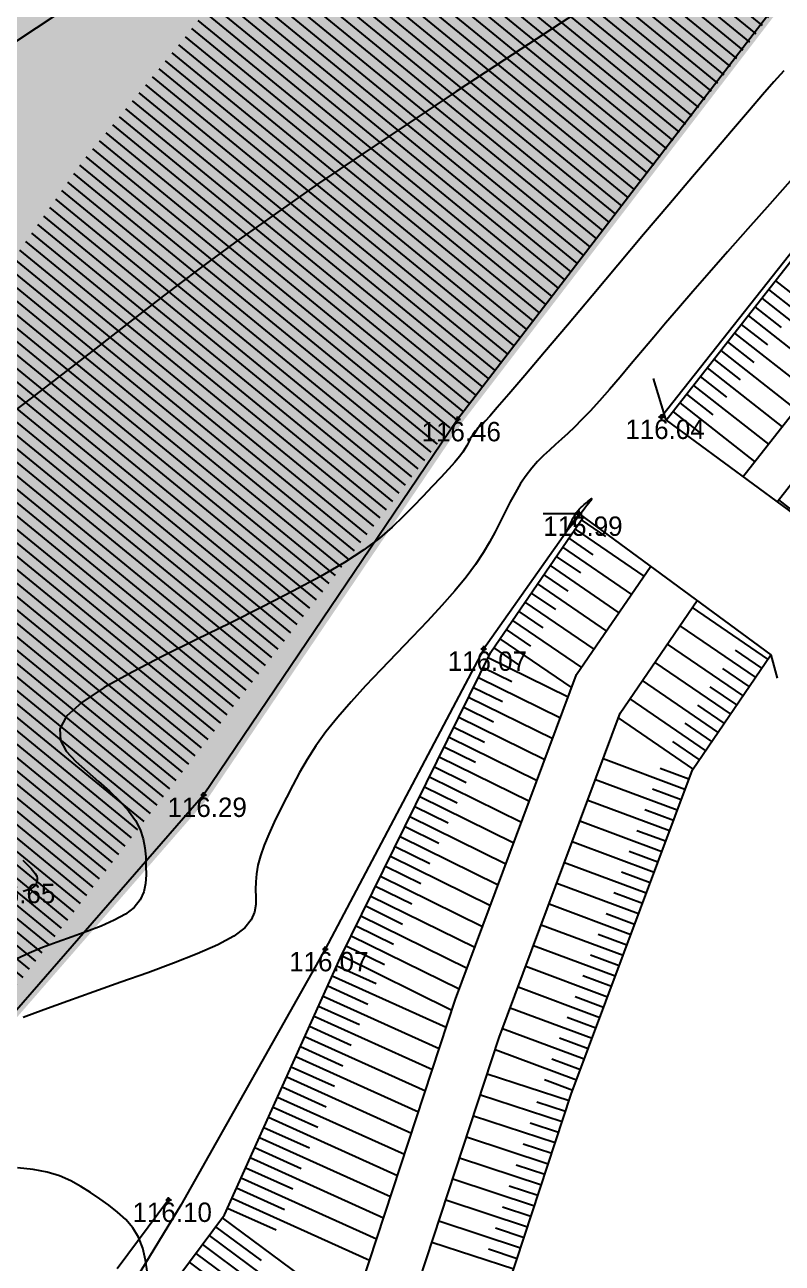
# Model space of a CAD drawing. Extents: x -196763 to -87592, y -65703 to -55832.
# Drawn here: x -87795.39 to -87781.71, y -65624.08 to -65601.72 of the extents above; entities that cross this region are included whole.
import ezdxf
from ezdxf.enums import TextEntityAlignment as Align

# ---------------------------------------------------------------- set-up
doc = ezdxf.new("R2010")
doc.units = 0
doc.header["$MEASUREMENT"] = 0
doc.header["$PDMODE"] = 34
doc.header["$PDSIZE"] = 0.05
doc.linetypes.add('DASHED', pattern=[70, 50, -20])
doc.layers.add('0_Limites_Terreno', color=30, linetype='DASHED', lineweight=35)
for name, color, linetype in [('0_PROP.trama', 251, 'Continuous'), ('0_tramas piso0', 7, 'Continuous'), ('CV', 8, 'Continuous'), ('CVD', 6, 'Continuous'), ('LEVTP_BERMA', 6, 'Continuous'), ('LEVTP_MURO', 1, 'Continuous'), ('LEVTP_RIBEIRA', 8, 'Continuous'), ('POINTS', 2, 'Continuous'), ('Z', 1, 'Continuous')]:
    doc.layers.add(name, color=color, linetype=linetype)

msp = doc.modelspace()

# ---------------------------------------------------------------- hatches: boundary and pattern name
at = {"layer": '0_PROP.trama'}
h = msp.add_hatch(dxfattribs=at)
h.set_pattern_fill('ANSI31', color=5, scale=1.5, angle=-42.143)
h.set_pattern_definition([(320.713916, (-87632.68341, -65913.38773), (0.11872367, 0.14512388), [])])
h.paths.add_polyline_path([(-87769.145, -65585.075), (-87775.462, -65581.395), (-87786.653, -65594.559), (-87786.951, -65594.919), (-87792.526, -65601.976), (-87794.354, -65604.189), (-87796.079, -65606.626), (-87796.831, -65607.85), (-87802.149, -65617.627), (-87802.669, -65618.472), (-87803.729, -65620.096), (-87802.321, -65621.234), (-87799.649, -65623.303), (-87798.54, -65622.935)])
at = {"layer": '0_tramas piso0', "transparency": 33554536}
h = msp.add_hatch(color=55, dxfattribs=at)
h.dxf.hatch_style = 1
h.paths.add_polyline_path([(-87781.781, -65601.29), (-87775.512, -65593.673), (-87769.826, -65586.055), (-87769.145, -65585.075), (-87800.258, -65566.932), (-87824.764, -65598.896), (-87820.063, -65604.223), (-87804.167, -65587.33), (-87795.446, -65577.692), (-87782.47, -65589.434), (-87789.85, -65597.589), (-87789.183, -65598.193), (-87790.524, -65599.676), (-87796.286, -65594.462), (-87810.771, -65613.943, 0.026518), (-87799.649, -65623.303), (-87798.54, -65622.935), (-87796.168, -65620.22), (-87792.158, -65615.619), (-87787.572, -65608.837)])
h.paths.add_polyline_path([(-87797.213, -65593.624), (-87801.479, -65589.764), (-87817.738, -65606.858), (-87816.632, -65608.111, 0.002029), (-87815.87, -65608.912, 0.008016), (-87812.521, -65612.279)], flags=17)

# ---------------------------------------------------------------- linework, layer by layer
at = {"layer": '0_Limites_Terreno', "ltscale": 0.02, "const_width": 0.2, "flags": 128}
msp.add_lwpolyline([(-87781.781, -65601.29), (-87775.512, -65593.673), (-87769.826, -65586.055), (-87769.145, -65585.075), (-87800.258, -65566.932), (-87824.885, -65599.053), (-87825.775, -65600.168), (-87821.282, -65605.131), (-87819.31, -65607.764), (-87816.323, -65611.177), (-87813.849, -65613.468), (-87811.47, -65615.392), (-87806.577, -65618.912), (-87801.091, -65622.497), (-87799.787, -65623.349), (-87798.54, -65622.935), (-87796.168, -65620.22), (-87792.158, -65615.619), (-87787.572, -65608.837)], close=True, dxfattribs=at)
at = {"layer": 'CV', "linetype": 'Continuous'}
for points in [[(-87785.027, -65601.234, 0), (-87785.86, -65601.782, 0), (-87786.726, -65602.351, 0), (-87786.726, -65602.351, 0), (-87787.597, -65602.923, 0), (-87788.456, -65603.49, 0), (-87789.294, -65604.05, 0), (-87790.099, -65604.596, 0), (-87790.862, -65605.127, 0), (-87790.862, -65605.127, 0), (-87791.574, -65605.637, 0), (-87792.243, -65606.131, 0), (-87792.879, -65606.612, 0), (-87793.494, -65607.085, 0), (-87794.099, -65607.554, 0), (-87794.099, -65607.554, 0), (-87794.7, -65608.021, 0), (-87795.293, -65608.476, 0), (-87795.87, -65608.91, 0)], [(-87794.609, -65601.397, 0), (-87796.313, -65602.522, 0)], [(-87781.684, -65602.547, 0), (-87781.864, -65602.749, 0), (-87782.067, -65602.981, 0), (-87782.307, -65603.258, 0), (-87782.595, -65603.594, 0), (-87782.595, -65603.594, 0), (-87782.939, -65603.998, 0), (-87783.332, -65604.461, 0), (-87783.762, -65604.969, 0), (-87784.215, -65605.506, 0), (-87784.681, -65606.058, 0), (-87784.681, -65606.058, 0), (-87785.145, -65606.609, 0), (-87785.592, -65607.139, 0), (-87786.004, -65607.626, 0), (-87786.362, -65608.05, 0), (-87786.65, -65608.388, 0), (-87786.65, -65608.388, 0), (-87786.856, -65608.627, 0), (-87786.991, -65608.782, 0), (-87787.073, -65608.872, 0), (-87787.12, -65608.92, 0), (-87787.149, -65608.947, 0), (-87787.149, -65608.947, 0), (-87787.175, -65608.971, 0), (-87787.201, -65608.995, 0), (-87787.227, -65609.021, 0), (-87787.252, -65609.049, 0), (-87787.276, -65609.08, 0), (-87787.276, -65609.08, 0), (-87787.3, -65609.116, 0), (-87787.323, -65609.154, 0), (-87787.345, -65609.195, 0), (-87787.367, -65609.237, 0), (-87787.389, -65609.28, 0), (-87787.389, -65609.28, 0), (-87787.411, -65609.324, 0), (-87787.44, -65609.374, 0), (-87787.481, -65609.435, 0), (-87787.541, -65609.513, 0), (-87787.626, -65609.613, 0), (-87787.626, -65609.613, 0), (-87787.739, -65609.74, 0), (-87787.877, -65609.888, 0), (-87788.033, -65610.054, 0), (-87788.202, -65610.231, 0), (-87788.377, -65610.413, 0), (-87788.377, -65610.413, 0), (-87788.556, -65610.597, 0), (-87788.752, -65610.786, 0), (-87788.983, -65610.983, 0), (-87789.264, -65611.195, 0), (-87789.615, -65611.424, 0), (-87789.615, -65611.424, 0), (-87790.046, -65611.675, 0), (-87790.545, -65611.944, 0), (-87791.096, -65612.227, 0), (-87791.681, -65612.518, 0), (-87792.283, -65612.814, 0), (-87792.283, -65612.814, 0), (-87792.883, -65613.111, 0), (-87793.45, -65613.402, 0), (-87793.952, -65613.684, 0), (-87794.356, -65613.952, 0), (-87794.63, -65614.202, 0), (-87794.63, -65614.202, 0), (-87794.752, -65614.429, 0), (-87794.743, -65614.638, 0), (-87794.637, -65614.832, 0), (-87794.466, -65615.017, 0), (-87794.262, -65615.197, 0), (-87794.262, -65615.197, 0), (-87794.054, -65615.377, 0), (-87793.854, -65615.556, 0), (-87793.671, -65615.733, 0), (-87793.513, -65615.908, 0), (-87793.387, -65616.08, 0), (-87793.387, -65616.08, 0), (-87793.3, -65616.248, 0), (-87793.246, -65616.414, 0), (-87793.216, -65616.577, 0), (-87793.203, -65616.739, 0), (-87793.199, -65616.9, 0), (-87793.199, -65616.9, 0), (-87793.197, -65617.061, 0), (-87793.207, -65617.219, 0), (-87793.238, -65617.372, 0), (-87793.302, -65617.517, 0), (-87793.41, -65617.651, 0), (-87793.41, -65617.651, 0), (-87793.569, -65617.773, 0), (-87793.772, -65617.885, 0), (-87794.007, -65617.989, 0), (-87794.265, -65618.088, 0), (-87794.533, -65618.184, 0), (-87794.533, -65618.184, 0), (-87794.802, -65618.28, 0), (-87795.063, -65618.378, 0), (-87795.308, -65618.478, 0), (-87795.529, -65618.583, 0)], [(-87781.527, -65604.492, 0), (-87781.939, -65604.955, 0), (-87782.333, -65605.399, 0), (-87782.702, -65605.816, 0), (-87783.035, -65606.195, 0), (-87783.035, -65606.195, 0), (-87783.328, -65606.532, 0), (-87783.586, -65606.831, 0), (-87783.818, -65607.103, 0), (-87784.032, -65607.356, 0), (-87784.238, -65607.6, 0), (-87784.238, -65607.6, 0), (-87784.441, -65607.841, 0), (-87784.641, -65608.076, 0), (-87784.833, -65608.3, 0), (-87785.014, -65608.507, 0), (-87785.18, -65608.69, 0), (-87785.18, -65608.69, 0), (-87785.328, -65608.846, 0), (-87785.461, -65608.979, 0), (-87785.582, -65609.095, 0), (-87785.696, -65609.199, 0), (-87785.806, -65609.297, 0), (-87785.806, -65609.297, 0), (-87785.916, -65609.395, 0), (-87786.024, -65609.496, 0), (-87786.131, -65609.604, 0), (-87786.236, -65609.722, 0), (-87786.338, -65609.854, 0), (-87786.338, -65609.854, 0), (-87786.436, -65610, 0), (-87786.531, -65610.161, 0), (-87786.624, -65610.331, 0), (-87786.716, -65610.508, 0), (-87786.806, -65610.688, 0), (-87786.806, -65610.688, 0), (-87786.898, -65610.869, 0), (-87786.998, -65611.055, 0), (-87787.113, -65611.251, 0), (-87787.251, -65611.46, 0), (-87787.42, -65611.687, 0), (-87787.42, -65611.687, 0), (-87787.624, -65611.935, 0), (-87787.86, -65612.202, 0), (-87788.119, -65612.483, 0), (-87788.393, -65612.772, 0), (-87788.675, -65613.066, 0), (-87788.675, -65613.066, 0), (-87788.958, -65613.361, 0), (-87789.233, -65613.653, 0), (-87789.495, -65613.939, 0), (-87789.736, -65614.217, 0), (-87789.951, -65614.483, 0), (-87789.951, -65614.483, 0), (-87790.133, -65614.737, 0), (-87790.289, -65614.98, 0), (-87790.424, -65615.214, 0), (-87790.546, -65615.443, 0), (-87790.661, -65615.669, 0), (-87790.661, -65615.669, 0), (-87790.774, -65615.893, 0), (-87790.883, -65616.115, 0), (-87790.982, -65616.329, 0), (-87791.067, -65616.531, 0), (-87791.133, -65616.72, 0), (-87791.133, -65616.72, 0), (-87791.178, -65616.891, 0), (-87791.204, -65617.048, 0), (-87791.216, -65617.193, 0), (-87791.219, -65617.331, 0), (-87791.217, -65617.466, 0), (-87791.217, -65617.466, 0), (-87791.217, -65617.6, 0), (-87791.237, -65617.736, 0), (-87791.297, -65617.875, 0), (-87791.416, -65618.019, 0), (-87791.613, -65618.169, 0), (-87791.613, -65618.169, 0), (-87791.903, -65618.327, 0), (-87792.272, -65618.49, 0), (-87792.699, -65618.659, 0), (-87793.167, -65618.831, 0), (-87793.654, -65619.004, 0), (-87793.654, -65619.004, 0), (-87794.141, -65619.177, 0), (-87794.609, -65619.344, 0), (-87795.039, -65619.499, 0), (-87795.412, -65619.637, 0)], [(-87795.421, -65616.799, 0), (-87795.273, -65616.948, 0), (-87795.197, -65617.039, 0), (-87795.169, -65617.091, 0), (-87795.164, -65617.125, 0), (-87795.164, -65617.125, 0), (-87795.164, -65617.155, 0), (-87795.166, -65617.184, 0), (-87795.172, -65617.212, 0), (-87795.184, -65617.24, 0), (-87795.204, -65617.265, 0), (-87795.204, -65617.265, 0), (-87795.233, -65617.287, 0), (-87795.271, -65617.308, 0), (-87795.315, -65617.328, 0), (-87795.363, -65617.346, 0), (-87795.413, -65617.364, 0)]]:
    msp.add_polyline3d(points, dxfattribs=at)
at = {"layer": 'CVD', "linetype": 'Continuous'}
for points in [[(-87785.351, -65610.543, 0), (-87785.373, -65610.572, 0), (-87785.389, -65610.592, 0), (-87785.408, -65610.616, 0), (-87785.428, -65610.642, 0), (-87785.447, -65610.666, 0), (-87785.463, -65610.686, 0), (-87785.463, -65610.686, 0), (-87785.474, -65610.701, 0), (-87785.482, -65610.711, 0), (-87785.488, -65610.719, 0), (-87785.496, -65610.73, 0), (-87785.507, -65610.744, 0), (-87785.507, -65610.744, 0), (-87785.523, -65610.764, 0), (-87785.541, -65610.786, 0), (-87785.559, -65610.807, 0), (-87785.573, -65610.822, 0), (-87785.581, -65610.827, 0), (-87785.581, -65610.827, 0), (-87785.58, -65610.818, 0), (-87785.572, -65610.798, 0), (-87785.559, -65610.768, 0), (-87785.542, -65610.734, 0), (-87785.523, -65610.696, 0), (-87785.523, -65610.696, 0), (-87785.504, -65610.658, 0), (-87785.485, -65610.62, 0), (-87785.466, -65610.585, 0), (-87785.447, -65610.552, 0), (-87785.429, -65610.523, 0), (-87785.429, -65610.523, 0), (-87785.411, -65610.499, 0), (-87785.393, -65610.478, 0), (-87785.376, -65610.46, 0), (-87785.358, -65610.443, 0), (-87785.341, -65610.428, 0), (-87785.341, -65610.428, 0), (-87785.324, -65610.412, 0), (-87785.306, -65610.396, 0), (-87785.287, -65610.379, 0), (-87785.265, -65610.36, 0), (-87785.241, -65610.339, 0), (-87785.241, -65610.339, 0), (-87785.214, -65610.315, 0), (-87785.188, -65610.293, 0), (-87785.167, -65610.277, 0), (-87785.155, -65610.271, 0), (-87785.157, -65610.281, 0), (-87785.157, -65610.281, 0), (-87785.174, -65610.309, 0), (-87785.203, -65610.351, 0), (-87785.239, -65610.398, 0), (-87785.275, -65610.445, 0), (-87785.306, -65610.486, 0), (-87785.306, -65610.486, 0), (-87785.328, -65610.514, 0), (-87785.341, -65610.53, 0), (-87785.348, -65610.539, 0)], [(-87793.171, -65624.253, 0), (-87793.205, -65624.019, 0), (-87793.256, -65623.802, 0), (-87793.332, -65623.605, 0), (-87793.332, -65623.605, 0), (-87793.436, -65623.435, 0), (-87793.564, -65623.285, 0), (-87793.71, -65623.152, 0), (-87793.868, -65623.03, 0), (-87794.033, -65622.914, 0), (-87794.033, -65622.914, 0), (-87794.199, -65622.799, 0), (-87794.371, -65622.688, 0), (-87794.555, -65622.587, 0), (-87794.757, -65622.5, 0), (-87794.983, -65622.43, 0), (-87794.983, -65622.43, 0), (-87795.237, -65622.382, 0), (-87795.514, -65622.352, 0)]]:
    msp.add_polyline3d(points, dxfattribs=at)
at = {"layer": 'LEVTP_BERMA', "linetype": 'Continuous'}
for p, q in [((-87787.572, -65608.837), (-87781.781, -65601.29)), ((-87778.319, -65601.738), (-87783.894, -65608.795)), ((-87792.158, -65615.619), (-87787.572, -65608.837)), ((-87785.376, -65610.544), (-87787.101, -65612.981)), ((-87787.101, -65612.981), (-87789.962, -65618.406)), ((-87796.168, -65620.22), (-87792.158, -65615.619)), ((-87789.962, -65618.406), (-87792.566, -65623.027)), ((-87792.789, -65622.931), (-87793.717, -65624.18))]:
    msp.add_line(p, q, dxfattribs=at)
at = {"layer": 'LEVTP_MURO', "linetype": 'Continuous'}
for p, q in [((-87783.811, -65608.856), (-87784.04, -65608.103)), ((-87783.811, -65608.856), (-87780.427, -65611.347)), ((-87785.376, -65610.544), (-87786.028, -65610.544)), ((-87785.376, -65610.544), (-87781.917, -65613.09)), ((-87781.917, -65613.09), (-87781.804, -65613.514)), ((-87792.566, -65623.027), (-87793.459, -65624.488))]:
    msp.add_line(p, q, dxfattribs=at)
at = {"layer": 'LEVTP_RIBEIRA', "color": 1, "linetype": 'Continuous'}
msp.add_lwpolyline([(-87783.811, -65608.856), (-87780.207, -65604.259), (-87778.137, -65601.929), (-87772.133, -65595.022), (-87765.952, -65587.577), (-87761.202, -65582.313)], dxfattribs=at)
at = {"layer": 'LEVTP_RIBEIRA', "color": 120, "linetype": 'Continuous'}
for points in [[(-87782.422, -65609.878), (-87778.539, -65604.924), (-87776.54, -65602.674), (-87770.49, -65595.714), (-87764.334, -65588.299), (-87759.921, -65583.409)], [(-87781.806, -65610.332), (-87778.05, -65605.54), (-87776.051, -65603.29), (-87770.001, -65596.33), (-87763.845, -65588.915), (-87759.332, -65583.913)]]:
    msp.add_lwpolyline(points, dxfattribs=at)
at = {"layer": 'LEVTP_RIBEIRA', "linetype": 'Continuous'}
for points in [[(-87781.837, -65606.338), (-87780.48, -65607.401)], [(-87781.96, -65606.495), (-87781.485, -65606.867)], [(-87782.207, -65606.81), (-87781.732, -65607.182)], [(-87782.083, -65606.653), (-87780.727, -65607.716)], [(-87782.33, -65606.967), (-87780.974, -65608.031)], [(-87782.453, -65607.125), (-87781.979, -65607.497)], [(-87782.7, -65607.44), (-87782.226, -65607.812)], [(-87782.577, -65607.282), (-87781.221, -65608.345)], [(-87782.824, -65607.597), (-87781.467, -65608.66)], [(-87783.07, -65607.912), (-87781.714, -65608.975)], [(-87782.947, -65607.755), (-87782.472, -65608.127)], [(-87783.194, -65608.069), (-87782.719, -65608.441)], [(-87783.441, -65608.384), (-87782.966, -65608.756)], [(-87783.317, -65608.227), (-87781.961, -65609.29)], [(-87783.564, -65608.542), (-87782.208, -65609.605)], [(-87783.687, -65608.699), (-87783.213, -65609.071)], [(-87780.427, -65611.347), (-87781.774, -65610.291)], [(-87785.454, -65610.821), (-87784.21, -65611.671)], [(-87785.341, -65610.656), (-87784.906, -65610.953)], [(-87785.567, -65610.986), (-87785.131, -65611.284)], [(-87785.679, -65611.151), (-87784.436, -65612.001)], [(-87785.905, -65611.481), (-87784.662, -65612.331)], [(-87785.792, -65611.316), (-87785.357, -65611.614)], [(-87786.018, -65611.646), (-87785.583, -65611.944)], [(-87786.131, -65611.812), (-87784.887, -65612.662)], [(-87786.357, -65612.142), (-87785.113, -65612.992)], [(-87786.244, -65611.977), (-87785.809, -65612.274)], [(-87786.469, -65612.307), (-87786.034, -65612.604)], [(-87781.971, -65613.168), (-87783.332, -65612.237)], [(-87786.695, -65612.637), (-87786.257, -65612.937)], [(-87786.582, -65612.472), (-87785.339, -65613.322)], [(-87782.197, -65613.498), (-87783.558, -65612.568)], [(-87786.808, -65612.802), (-87785.514, -65613.687)], [(-87786.921, -65612.967), (-87786.454, -65613.287)], [(-87782.422, -65613.829), (-87783.784, -65612.898)], [(-87782.084, -65613.333), (-87782.56, -65613.008)], [(-87787.02, -65613.14), (-87785.576, -65613.851)], [(-87782.648, -65614.159), (-87784.01, -65613.228)], [(-87787.197, -65613.499), (-87785.716, -65614.228)], [(-87787.109, -65613.32), (-87786.597, -65613.572)], [(-87782.309, -65613.664), (-87782.786, -65613.338)], [(-87787.285, -65613.679), (-87786.761, -65613.937)], [(-87782.874, -65614.489), (-87784.235, -65613.558)], [(-87782.535, -65613.994), (-87783.012, -65613.668)], [(-87787.374, -65613.858), (-87785.857, -65614.605)], [(-87783.099, -65614.819), (-87784.461, -65613.889)], [(-87787.462, -65614.037), (-87786.925, -65614.302)], [(-87782.761, -65614.324), (-87783.237, -65613.998)], [(-87787.639, -65614.396), (-87787.089, -65614.667)], [(-87787.55, -65614.217), (-87785.997, -65614.982)], [(-87783.325, -65615.15), (-87784.669, -65614.231)], [(-87782.987, -65614.654), (-87783.463, -65614.328)], [(-87787.727, -65614.576), (-87786.138, -65615.358)], [(-87787.815, -65614.755), (-87787.253, -65615.032)], [(-87783.212, -65614.984), (-87783.689, -65614.659)], [(-87787.904, -65614.935), (-87786.278, -65615.735)], [(-87783.469, -65615.522), (-87784.945, -65614.972)], [(-87788.08, -65615.294), (-87786.419, -65616.112)], [(-87787.992, -65615.114), (-87787.417, -65615.397)], [(-87783.399, -65615.335), (-87783.916, -65615.142)], [(-87788.169, -65615.473), (-87787.581, -65615.762)], [(-87783.609, -65615.897), (-87785.084, -65615.347)], [(-87783.539, -65615.71), (-87784.055, -65615.517)], [(-87788.257, -65615.652), (-87786.559, -65616.488)], [(-87783.749, -65616.272), (-87785.224, -65615.721)], [(-87788.345, -65615.832), (-87787.745, -65616.128)], [(-87783.679, -65616.084), (-87784.195, -65615.892)], [(-87788.522, -65616.191), (-87787.909, -65616.493)], [(-87788.434, -65616.011), (-87786.7, -65616.865)], [(-87783.888, -65616.646), (-87785.364, -65616.096)], [(-87788.61, -65616.37), (-87786.84, -65617.242)], [(-87783.819, -65616.459), (-87784.335, -65616.267)], [(-87788.699, -65616.55), (-87788.073, -65616.858)], [(-87784.028, -65617.021), (-87785.504, -65616.471)], [(-87783.958, -65616.834), (-87784.475, -65616.641)], [(-87788.787, -65616.729), (-87786.981, -65617.618)], [(-87784.168, -65617.396), (-87785.644, -65616.846)], [(-87788.964, -65617.088), (-87787.121, -65617.995)], [(-87788.875, -65616.908), (-87788.237, -65617.223)], [(-87784.098, -65617.209), (-87784.615, -65617.016)], [(-87789.052, -65617.267), (-87788.401, -65617.588)], [(-87784.308, -65617.771), (-87785.783, -65617.221)], [(-87789.14, -65617.447), (-87787.262, -65618.372)], [(-87784.238, -65617.583), (-87784.754, -65617.391)], [(-87789.229, -65617.626), (-87788.565, -65617.953)], [(-87784.448, -65618.146), (-87785.923, -65617.595)], [(-87784.378, -65617.958), (-87784.894, -65617.766)], [(-87789.405, -65617.985), (-87788.729, -65618.318)], [(-87789.317, -65617.806), (-87787.402, -65618.748)], [(-87784.587, -65618.52), (-87786.063, -65617.97)], [(-87789.494, -65618.165), (-87787.542, -65619.125)], [(-87784.517, -65618.333), (-87785.034, -65618.14)], [(-87789.582, -65618.344), (-87788.893, -65618.683)], [(-87784.727, -65618.895), (-87786.203, -65618.345)], [(-87789.67, -65618.523), (-87787.676, -65619.505)], [(-87784.657, -65618.708), (-87785.174, -65618.515)], [(-87789.836, -65618.888), (-87787.778, -65619.815)], [(-87789.754, -65618.705), (-87789.04, -65619.027)], [(-87784.867, -65619.27), (-87786.342, -65618.72)], [(-87784.797, -65619.083), (-87785.313, -65618.89)], [(-87789.918, -65619.07), (-87789.191, -65619.398)], [(-87785.007, -65619.645), (-87786.482, -65619.095)], [(-87790, -65619.252), (-87787.903, -65620.197)], [(-87784.937, -65619.457), (-87785.453, -65619.265)], [(-87790.082, -65619.435), (-87789.342, -65619.768)], [(-87785.146, -65620.02), (-87786.622, -65619.469)], [(-87790.165, -65619.617), (-87788.029, -65620.58)], [(-87785.077, -65619.832), (-87785.593, -65619.64)], [(-87790.329, -65619.982), (-87788.155, -65620.962)], [(-87790.247, -65619.799), (-87789.493, -65620.139)], [(-87785.286, -65620.394), (-87786.762, -65619.844)], [(-87785.216, -65620.207), (-87785.733, -65620.014)], [(-87790.411, -65620.164), (-87789.643, -65620.51)], [(-87785.426, -65620.769), (-87786.893, -65620.222)], [(-87790.493, -65620.346), (-87788.281, -65621.344)], [(-87785.356, -65620.582), (-87785.872, -65620.389)], [(-87790.576, -65620.529), (-87789.794, -65620.881)], [(-87785.561, -65621.146), (-87787.037, -65620.66)], [(-87790.74, -65620.893), (-87789.945, -65621.251)], [(-87790.658, -65620.711), (-87788.406, -65621.726)], [(-87785.496, -65620.957), (-87786.007, -65620.766)], [(-87790.822, -65621.076), (-87788.532, -65622.108)], [(-87785.686, -65621.526), (-87787.162, -65621.04)], [(-87790.904, -65621.258), (-87790.096, -65621.622)], [(-87785.623, -65621.336), (-87786.14, -65621.166)], [(-87790.987, -65621.44), (-87788.658, -65622.49)], [(-87785.811, -65621.905), (-87787.287, -65621.42)], [(-87785.749, -65621.716), (-87786.265, -65621.545)], [(-87791.151, -65621.805), (-87788.784, -65622.872)], [(-87791.069, -65621.623), (-87790.247, -65621.993)], [(-87785.936, -65622.285), (-87787.412, -65621.8)], [(-87791.233, -65621.987), (-87790.398, -65622.364)], [(-87785.874, -65622.095), (-87786.39, -65621.925)], [(-87791.315, -65622.17), (-87788.91, -65623.254)], [(-87786.061, -65622.665), (-87787.537, -65622.179)], [(-87791.397, -65622.352), (-87790.549, -65622.734)], [(-87785.999, -65622.475), (-87786.515, -65622.305)], [(-87791.48, -65622.534), (-87789.035, -65623.636)], [(-87786.186, -65623.045), (-87787.662, -65622.559)], [(-87786.124, -65622.855), (-87786.64, -65622.685)], [(-87791.644, -65622.899), (-87789.161, -65624.018)], [(-87791.562, -65622.717), (-87790.7, -65623.105)], [(-87791.726, -65623.081), (-87790.85, -65623.476)], [(-87786.311, -65623.425), (-87787.788, -65622.939)], [(-87786.249, -65623.235), (-87786.765, -65623.065)], [(-87791.821, -65623.256), (-87789.494, -65624.984)], [(-87786.436, -65623.805), (-87787.913, -65623.319)], [(-87792.06, -65623.577), (-87789.686, -65625.34)], [(-87791.94, -65623.417), (-87791.118, -65624.027)], [(-87786.374, -65623.615), (-87786.891, -65623.445)], [(-87792.179, -65623.738), (-87791.34, -65624.361)], [(-87786.561, -65624.185), (-87788.038, -65623.699)], [(-87792.298, -65623.898), (-87789.878, -65625.696)], [(-87786.499, -65623.995), (-87787.016, -65623.825)], [(-87792.417, -65624.059), (-87791.562, -65624.694)]]:
    msp.add_lwpolyline(points, dxfattribs=at)
at = {"layer": 'LEVTP_RIBEIRA', "color": 1, "linetype": 'Continuous', "elevation": 115.552}
for points in [[(-87797.367, -65634.687), (-87795.763, -65629.786), (-87793.234, -65625.159), (-87791.78, -65623.201), (-87789.685, -65618.554), (-87786.973, -65613.043), (-87785.302, -65610.599)], [(-87794.228, -65638.161), (-87791.166, -65633.449), (-87788.398, -65628.545), (-87787.365, -65626.627), (-87785.521, -65621.023), (-87783.336, -65615.166), (-87781.917, -65613.09)]]:
    msp.add_lwpolyline(points, dxfattribs=at)
at = {"layer": 'LEVTP_RIBEIRA', "color": 120, "linetype": 'Continuous', "elevation": 115.552}
for points in [[(-87796.092, -65636.097), (-87793.255, -65631.732), (-87790.488, -65626.828), (-87789.455, -65624.911), (-87787.61, -65619.306), (-87785.426, -65613.449), (-87784.088, -65611.492)], [(-87795.37, -65636.897), (-87792.466, -65632.428), (-87789.699, -65627.524), (-87788.665, -65625.607), (-87786.821, -65620.002), (-87784.636, -65614.145), (-87783.246, -65612.112)]]:
    msp.add_lwpolyline(points, dxfattribs=at)
at = {"layer": 'POINTS'}
for p in [(-87787.572, -65608.837, 116.463), (-87783.894, -65608.795, 116.045), (-87785.376, -65610.544, 115.989), (-87787.101, -65612.981, 116.067), (-87792.158, -65615.619, 116.292), (-87789.962, -65618.406, 116.075), (-87792.789, -65622.931, 116.101)]:
    msp.add_point(p, dxfattribs=at)

# ---------------------------------------------------------------- texts
at = {"layer": 'Z'}
for s, p in [(' 116.04', (-87783.894, -65609.195, 116.045)), (' 116.46', (-87787.572, -65609.237, 116.463)), (' 115.99', (-87785.376, -65610.944, 115.989)), (' 116.07', (-87787.101, -65613.381, 116.067)), (' 116.29', (-87792.158, -65616.019, 116.292)), (' 116.65', (-87795.615, -65617.576, 116.646)), (' 116.07', (-87789.962, -65618.806, 116.075)), (' 116.10', (-87792.789, -65623.331, 116.101))]:
    msp.add_text(s, height=0.35, dxfattribs=at).set_placement(p, align=Align.CENTER)

doc.saveas('drawing.dxf')
